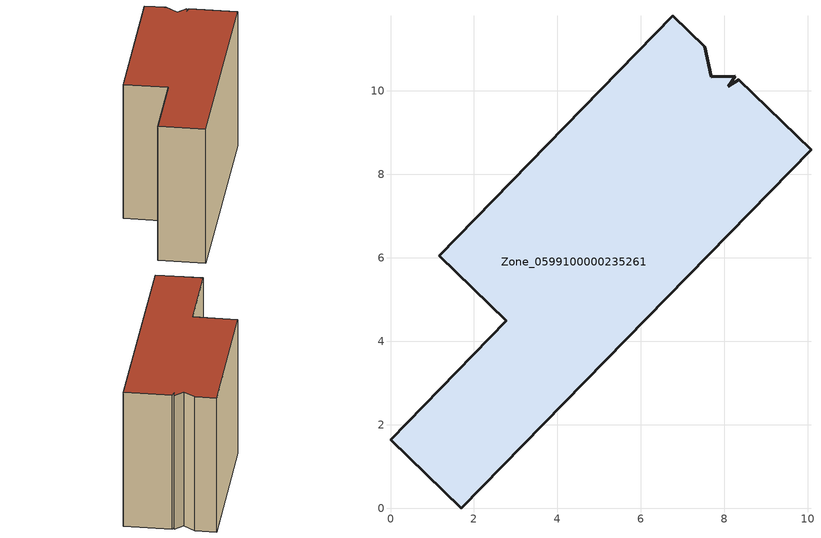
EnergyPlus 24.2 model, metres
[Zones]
Zone_0599100000235261
 floor ground (C_G): 10.08,8.59 1.7,0 0,1.64 2.77,4.49 1.17,6.05 6.77,11.8 7.54,11.05 7.69,10.34 8.26,10.35 8.1,10.12 8.34,10.27 z0
 wall outside (C_F): 1.7,0 10.08,8.59 8.34,10.27 8.1,10.12 8.26,10.35 7.69,10.34 7.54,11.05 6.77,11.8 1.17,6.05 2.77,4.49 0,1.64 1.7,0 z0:7.47
 roof outside (C_R): 7.54,11.05 6.77,11.8 1.17,6.05 2.77,4.49 0,1.64 1.7,0 10.08,8.59 8.34,10.27 8.1,10.12 8.26,10.35 7.69,10.34 z7.47
[BUILDING]
Pand.0599100000235261: North Axis=0; Terrain=City; Loads Convergence Tolerance Value=0.04; Temperature Convergence Tolerance Value=0.4; Solar Distribution=FullExterior; Maximum Number of Warmup Days=25; Minimum Number of Warmup Days=1
[Site:Location]
Rotterdam.The.Hague.AP_ZH_NLD Design_Conditions: Latitude=51.96; Longitude=4.45; Time Zone=1; Elevation=-4.5
[SITE:GROUNDTEMPERATURE:BUILDINGSURFACE]
18, 18, 18, 18, 18, 18, 18, 18, 18, 18, 18, 18
[MATERIAL] Thermal Absorptance=0.9; Solar Absorptance=0.7; Visible Absorptance=0.7
Name | Roughness | Thickness | Conductivity | Density | Specific Heat
G.TI.1946 | MediumSmooth | 0.15 | 1 | 540 | 1210
F.TI.1946 | Rough | 0.3 | 0.857143 | 1920 | 840
R.TI.1946 | MediumRough | 0.2 | 0.1 | 1500 | 1000
[CONSTRUCTION]
C_G: G.TI.1946
C_F: F.TI.1946
C_R: R.TI.1946
[ZONE]
Zone_0599100000235261: Type=1; Multiplier=1; Ceiling Height=Autocalculate; Volume=Autocalculate; Floor Area=autocalculate; Part of Total Floor Area=Yes
[ZONEINFILTRATION:DESIGNFLOWRATE]
Infil_Zone_0599100000235261: Zone or ZoneList or Space or SpaceList=Zone_0599100000235261; Schedule=AlwaysOn; Design Flow Rate Calculation Method=Flow/Area; Flow Rate per Floor Area=0.003; Constant Term Coefficient=1; Temperature Term Coefficient=0; Velocity Term Coefficient=0; Velocity Squared Term Coefficient=0
[HVACTEMPLATE:ZONE:IDEALLOADSAIRSYSTEM]
Zone_0599100000235261: Maximum Heating Supply Air Temperature=50; Minimum Cooling Supply Air Temperature=13; Maximum Heating Supply Air Humidity Ratio=0.0156; Minimum Cooling Supply Air Humidity Ratio=0.0077; Heating Limit=NoLimit; Cooling Limit=NoLimit; Dehumidification Control Type=ConstantSensibleHeatRatio; Cooling Sensible Heat Ratio=0.7; Dehumidification Setpoint=60; Humidification Control Type=None; Humidification Setpoint=30; Outdoor Air Method=None; Outdoor Air Flow Rate per Person=0.00944; Outdoor Air Flow Rate per Zone Floor Area=0; Outdoor Air Flow Rate per Zone=0; Demand Controlled Ventilation Type=None; Outdoor Air Economizer Type=NoEconomizer; Heat Recovery Type=None; Sensible Heat Recovery Effectiveness=0.7; Latent Heat Recovery Effectiveness=0.65
[ZONECONTROL:THERMOSTAT]
ThermostatControl_Zone_0599100000235261: Zone or ZoneList=Zone_0599100000235261; Control Type Schedule=DualSetpointControlType; Control 1=Thermostat_Zone_0599100000235261; Temperature Difference Between Cutout And Setpoint=0
[THERMOSTATSETPOINT:DUALSETPOINT]
Thermostat_Zone_0599100000235261: Heating Setpoint Temperature Schedule=HeatingSetpoint_Zone_0599100000235261; Cooling Setpoint Temperature Schedule=CoolingSetpoint_Zone_0599100000235261
[SCHEDULE:COMPACT]
HeatingSetpoint_Zone_0599100000235261: Through: 12/31, For: AllDays, Until: 24:00, 21
CoolingSetpoint_Zone_0599100000235261: Through: 12/31, For: AllDays, Until: 24:00, 24
DualSetpointControlType: Through: 12/31, For: AllDays, Until: 24:00, 4
AlwaysOn: Through: 12/31, For: AllDays, Until: 24:00, 1
